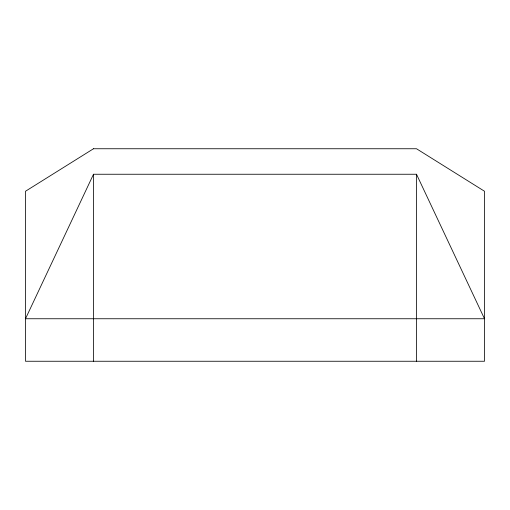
<?xml version="1.0" encoding="UTF-8"?>
<svg xmlns="http://www.w3.org/2000/svg" width="510" height="510" viewBox="0 0 510 510"><rect width="100%" height="100%" fill="white"/><g stroke="black" fill="none" stroke-linecap="round" stroke-linejoin="round"><path stroke-width="0.76" d="M93.502 174.248L25.5 318.75L484.5 318.75L416.498 174.248L93.502 174.248L93.502 361.252M416.498 174.248L416.498 361.252M93.502 148.748L25.5 191.25L25.5 361.252L484.5 361.252L484.5 191.25L416.498 148.748L93.502 148.748"/></g></svg>
